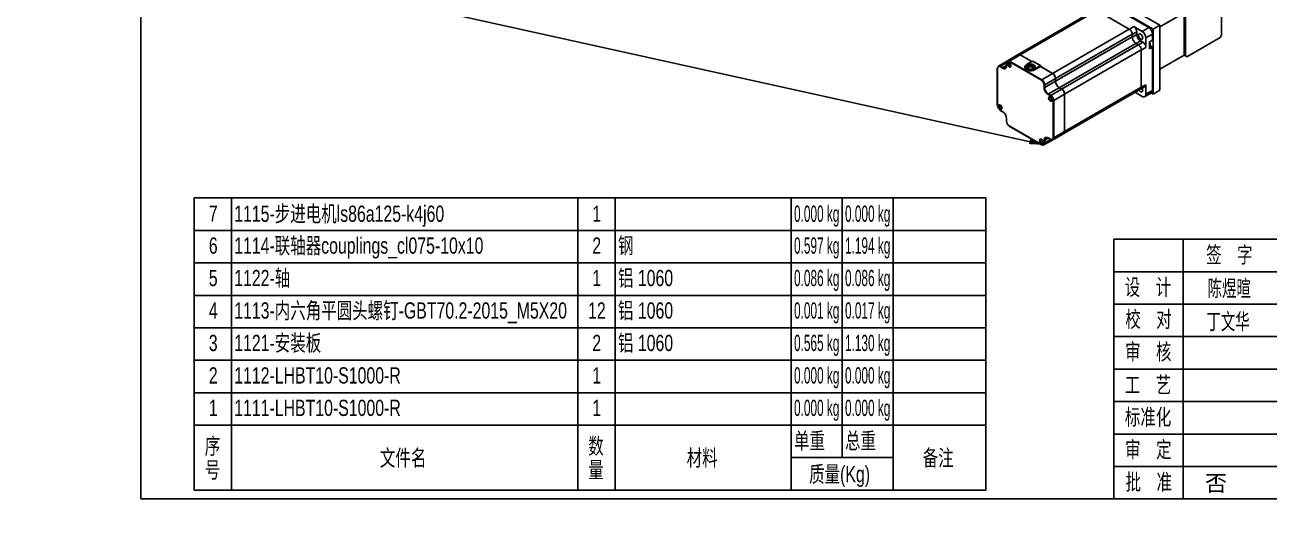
# Model space of a CAD drawing. Header units: millimetres. Extents: x 0 to 415, y 0 to 292.
# Drawn here: x 0 to 268.6, y 0 to 107.2 of the extents above; entities that cross this region are included whole.
import ezdxf
from ezdxf import colors
from ezdxf.entities.mleader import LeaderData, LeaderLine
from ezdxf.enums import TextEntityAlignment as Align
from ezdxf.math import Vec2, Vec3

# ---------------------------------------------------------------- set-up
doc = ezdxf.new("R2010")
doc.units = ezdxf.units.MM
for name, color, linetype in [('1115-步进电机LS86A12', 7, 'Continuous'), ('Default', 7, 'Continuous'), ('WGB10-5(B1)', 7, 'Continuous'), ('图框', 7, 'Continuous')]:
    doc.layers.add(name, color=color, linetype=linetype)
doc.styles.add('SEACAD_Arial', font='arial.ttf')

# ---------------------------------------------------------------- blocks, each defined once
blk = doc.blocks.new('_DOT')
at = {"color": 0}
blk.add_line((0, 0), (-1, 0), dxfattribs=at)
at = {"color": 0, "const_width": 0.333}
blk.add_lwpolyline([(-0.1665, 0, 1), (0.1665, 0, 1)], format="xyb", close=True, dxfattribs=at)

msp = doc.modelspace()

# ---------------------------------------------------------------- hatches: boundary and pattern name
at = {"layer": 'Default', "linetype": 'Continuous'}
msp.add_hatch(color=7, dxfattribs=at).paths.add_polyline_path([(216.71, 81.52), (219.92, 81.36), (216.94, 82.56)])

# ---------------------------------------------------------------- linework, layer by layer
at = {"color": 7, "linetype": 'Continuous'}
for p, q in [((44.56, 69.9), (44.56, 62.9)), ((119.38, 69.9), (119.38, 62.9)), ((127.38, 69.9), (127.38, 62.9)), ((165.38, 69.9), (165.38, 62.9)), ((176.38, 69.9), (176.38, 62.9)), ((187.38, 69.9), (187.38, 62.9)), ((36.56, 62.9), (207.38, 62.9)), ((44.56, 62.9), (44.56, 55.9)), ((119.38, 62.9), (119.38, 55.9)), ((127.38, 62.9), (127.38, 55.9)), ((165.38, 62.9), (165.38, 55.9)), ((176.38, 62.9), (176.38, 55.9)), ((187.38, 62.9), (187.38, 55.9)), ((36.56, 55.9), (207.38, 55.9)), ((44.56, 55.9), (44.56, 48.9)), ((119.38, 55.9), (119.38, 48.9)), ((127.38, 55.9), (127.38, 48.9)), ((165.38, 55.9), (165.38, 48.9)), ((176.38, 55.9), (176.38, 48.9)), ((187.38, 55.9), (187.38, 48.9)), ((36.56, 48.9), (207.38, 48.9)), ((44.56, 48.9), (44.56, 41.9)), ((119.38, 48.9), (119.38, 41.9)), ((127.38, 48.9), (127.38, 41.9)), ((165.38, 48.9), (165.38, 41.9)), ((176.38, 48.9), (176.38, 41.9)), ((187.38, 48.9), (187.38, 41.9)), ((36.56, 41.9), (207.38, 41.9)), ((44.56, 41.9), (44.56, 34.9)), ((119.38, 41.9), (119.38, 34.9)), ((127.38, 41.9), (127.38, 34.9)), ((165.38, 41.9), (165.38, 34.9)), ((176.38, 41.9), (176.38, 34.9)), ((187.38, 41.9), (187.38, 34.9)), ((36.56, 34.9), (207.38, 34.9)), ((44.56, 34.9), (44.56, 27.9)), ((119.38, 34.9), (119.38, 27.9)), ((127.38, 34.9), (127.38, 27.9)), ((165.38, 34.9), (165.38, 27.9)), ((176.38, 34.9), (176.38, 27.9)), ((187.38, 34.9), (187.38, 27.9)), ((36.56, 27.9), (207.38, 27.9)), ((44.56, 27.9), (44.56, 20.9)), ((119.38, 27.9), (119.38, 20.9)), ((127.38, 27.9), (127.38, 20.9)), ((165.38, 27.9), (165.38, 20.9)), ((176.38, 27.9), (176.38, 20.9)), ((187.38, 27.9), (187.38, 20.9)), ((36.56, 20.9), (207.38, 20.9)), ((44.56, 20.9), (44.56, 13.9)), ((119.38, 20.9), (119.38, 13.9)), ((127.38, 20.9), (127.38, 13.9)), ((165.38, 20.9), (165.38, 13.9)), ((176.38, 20.9), (176.38, 13.9)), ((187.38, 20.9), (187.38, 13.9)), ((44.56, 13.9), (44.56, 6.9)), ((119.38, 13.9), (119.38, 6.9)), ((127.38, 13.9), (127.38, 6.9)), ((165.38, 13.9), (176.38, 13.9)), ((165.38, 13.9), (165.38, 6.9)), ((176.38, 13.9), (187.38, 13.9)), ((187.38, 13.9), (187.38, 6.9))]:
    msp.add_line(p, q, dxfattribs=at)
msp.add_lwpolyline([(36.56, 6.9), (36.56, 69.9), (207.38, 69.9), (207.38, 6.9), (36.56, 6.9)], dxfattribs=at)
at = {"layer": '1115-步进电机LS86A12', "color": 7, "linetype": 'Continuous'}
for p, q in [((230.93, 110.4), (214.38, 100.85)), ((231.38, 110.36), (214.83, 100.8)), ((231.38, 110.36), (238.37, 106.32)), ((234.48, 111.32), (242.56, 106.65)), ((238.37, 106.32), (221.82, 96.77)), ((239, 105.22), (222.45, 95.67)), ((238.39, 106.31), (239.36, 106.87)), ((239, 105.22), (239, 104.63)), ((240, 105.76), (239.01, 105.19)), ((239.01, 105.19), (239.01, 104.6)), ((239.01, 104.6), (240, 105.17)), ((241.15, 105.83), (239.36, 106.87)), ((240, 105.76), (240, 105.17)), ((241.15, 105.83), (242.56, 106.65)), ((243.37, 105.25), (241.95, 104.44)), ((243.37, 105.25), (243.37, 103.93)), ((239, 104.63), (222.45, 95.08)), ((239.81, 103.24), (223.26, 93.68)), ((240.32, 102.94), (223.77, 93.39)), ((239.81, 103.24), (240.32, 102.94)), ((240.8, 103.77), (239.84, 103.22)), ((240.35, 102.92), (241.32, 103.48)), ((240.8, 103.77), (241.32, 103.48)), ((241.95, 102.38), (240.96, 101.8)), ((241.95, 102.38), (241.95, 104.44)), ((242.75, 103.55), (243.37, 103.93)), ((242.75, 102.1), (242.75, 103.55)), ((243.37, 102.43), (242.75, 102.1)), ((243.37, 102.43), (242.77, 102.77)), ((243.37, 102.43), (243.37, 93.1)), ((212.06, 99.48), (210.11, 98.35)), ((214.4, 100.83), (212.06, 99.48)), ((214.38, 100.85), (212.43, 99.72)), ((214.85, 100.78), (212.51, 99.44)), ((212.51, 99.44), (219.47, 95.42)), ((214.83, 100.8), (217.35, 99.35)), ((214.85, 100.78), (217.34, 99.35)), ((217.48, 99.43), (216.21, 98.69)), ((219.18, 98.45), (217.48, 99.43)), ((240.95, 101.84), (224.41, 92.29)), ((240.95, 101.84), (240.95, 93.77)), ((240.96, 101.8), (240.96, 93.77)), ((209.89, 97.9), (209.89, 89.87)), ((209.92, 97.86), (209.92, 89.82)), ((211, 97.89), (210.49, 98.19)), ((211.88, 99.07), (210.56, 98.31)), ((210.56, 98.31), (211.07, 98.01)), ((211.07, 98.01), (211.85, 98.46)), ((211.85, 99.03), (211.85, 98.44)), ((211.88, 98.99), (211.88, 98.4)), ((219.4, 95.3), (212.44, 99.31)), ((215.85, 98.2), (215.85, 98.04)), ((217.9, 97.71), (219.18, 98.45)), ((217.9, 97.55), (219.18, 98.29)), ((217.9, 97.71), (217.9, 97.55)), ((219.18, 98.45), (219.18, 98.3)), ((219.18, 98.3), (221.82, 96.77)), ((219.18, 98.3), (219.18, 98.29)), ((219.18, 98.29), (221.81, 96.77)), ((219.47, 95.42), (221.81, 96.77)), ((219.97, 93.73), (219.97, 94.32)), ((222.44, 95.66), (220.11, 94.32)), ((220.11, 93.73), (222.44, 95.07)), ((220.11, 94.32), (220.11, 93.73)), ((222.44, 95.66), (222.44, 95.07)), ((222.45, 95.67), (222.45, 95.08)), ((240.96, 93.77), (241.95, 94.34)), ((241.95, 92.28), (241.95, 94.34)), ((221.36, 91.91), (220.84, 92.21)), ((223.25, 93.68), (220.91, 92.33)), ((220.91, 92.33), (221.43, 92.03)), ((221.43, 92.03), (223.76, 93.38)), ((224.4, 92.28), (222.06, 90.93)), ((223.25, 93.68), (223.76, 93.38)), ((223.26, 93.68), (223.77, 93.39)), ((224.22, 83.81), (240.77, 93.36)), ((224.4, 92.28), (224.4, 84.24)), ((240.95, 93.77), (224.41, 84.22)), ((224.41, 92.29), (224.41, 84.22)), ((238.82, 92.23), (239.81, 92.8)), ((239.63, 92.69), (241.15, 91.82)), ((240.78, 93.36), (241.77, 93.93)), ((241.72, 91.76), (243.13, 92.58)), ((241.95, 92.28), (243.37, 93.1)), ((210.49, 88.84), (211, 88.55)), ((210.51, 88.8), (211.02, 88.5)), ((221.92, 82.9), (221.92, 90.93)), ((222.06, 90.93), (222.06, 82.9)), ((211.85, 87.07), (211.85, 86.48)), ((211.88, 87.03), (211.88, 86.44)), ((212.44, 85.46), (219.4, 81.44)), ((212.46, 85.41), (219.42, 81.4)), ((221.88, 82.48), (224.21, 83.83)), ((222.06, 82.9), (224.4, 84.24)), ((222.27, 82.68), (224.22, 83.81)), ((219.92, 81.36), (221.88, 82.48)), ((219.97, 81.77), (219.97, 82.36)), ((220.89, 82.81), (220.11, 82.36)), ((220.11, 81.77), (221.43, 82.53)), ((220.11, 82.36), (220.11, 81.77)), ((220.84, 82.87), (221.36, 82.57)), ((220.86, 82.82), (221.38, 82.52))]:
    msp.add_line(p, q, dxfattribs=at)
msp.add_arc((241.96, 103.12), 0.9, 345.5596, 28.2681, dxfattribs=at)
for centre, major_axis, start_param, end_param in [((238.37, 105.59), (-0.449, 0.778), 4.197781, 5.497787), ((238.37, 105.59), (0.449, -0.778), 0.785398, 1.056188), ((238.37, 105.56), (0.45, -0.779), 0.785398, 1.096237), ((239.36, 106.13), (-0.45, 0.779), 3.926991, 5.497787), ((240.8, 104.71), (-0.57, 0.987), 0.785398, 2.356194), ((241.15, 104.9), (0.57, -0.987), 0.785398, 2.356194), ((242.56, 105.72), (-0.57, 0.987), 3.926991, 5.497787), ((239.81, 104.17), (-0.569, 0.986), 0.785398, 1.095403), ((239.81, 104.13), (-0.57, 0.987), 0.785398, 1.063622), ((239.81, 104.17), (-0.569, 0.986), 1.095403, 2.356194), ((240.32, 102.21), (-0.449, 0.778), 4.246431, 5.497787), ((240.32, 102.21), (0.449, -0.778), 0.785398, 1.104839), ((240.33, 102.17), (0.45, -0.779), 0.785398, 1.148986), ((241.32, 102.74), (-0.45, 0.779), 3.926991, 5.497787), ((242.33, 103.33), (0.366, -0.633), 0.532098, 1.402601), ((242.29, 103.31), (-0.375, 0.65), 3.424869, 4.436792), ((242.33, 103.33), (0.366, -0.633), 0.174816, 0.532098), ((212.51, 98.7), (0.45, -0.779), 2.356194, 3.926991), ((212.44, 98.66), (0.4, -0.693), 2.356194, 3.926991), ((212.88, 98.94), (0.449, -0.778), 2.909088, 3.374097), ((212.51, 99.36), (-0.05, -0.0866), 3.926991, 5.497787), ((214.83, 100.07), (0.449, -0.778), 2.356194, 3.374097), ((214.85, 100.05), (0.45, -0.779), 2.356194, 3.141593), ((209.99, 97.9), (0.1, 0), 2.356195, 3.141593), ((209.99, 97.9), (0.1, 0), 3.141593, 3.926991), ((210.56, 97.57), (0.45, -0.779), 2.356194, 3.926991), ((210.49, 97.53), (0.4, -0.693), 2.356194, 3.926991), ((210.56, 98.23), (-0.05, -0.0866), 3.926991, 5.497787), ((211, 98.9), (-0.62, 1.07), 2.356194, 3.926991), ((211.07, 97.93), (-0.05, -0.0866), 3.926991, 5.497787), ((211.07, 98.94), (-0.57, 0.987), 2.356194, 3.926991), ((211.95, 99.03), (0.1, 0), 2.356195, 3.141593), ((211.95, 99.03), (0.1, 0), 3.141593, 3.926991), ((211.95, 98.44), (0.1, 0), 3.141593, 3.926991), ((212.52, 98.68), (-0.225, 0.39), 0, 3.14534), ((212.6, 98.72), (0.225, -0.39), 3.141593, 6.283185), ((212.52, 98.68), (-0.225, 0.39), 6.280306, 6.283185), ((217.05, 98.2), (1.2, 0), 2.356195, 5.497787), ((217.05, 98.04), (1.2, 0), 3.141593, 5.497787), ((217.05, 98.04), (0.8, 0), 0.008982, 3.155008), ((217.05, 97.73), (0.8, 0), 0.399037, 2.743031), ((221.81, 96.03), (-0.45, 0.779), 3.926991, 5.497787), ((221.82, 96.04), (-0.449, 0.778), 3.926991, 5.497787), ((219.47, 95.34), (-0.05, -0.0866), 3.926991, 5.497787), ((219.4, 94.64), (0.4, -0.693), 0.785398, 2.356194), ((219.47, 94.68), (-0.45, 0.779), 3.926991, 5.497787), ((220.04, 94.36), (-0.1, 0), 0.785398, 2.356195), ((223.25, 94.61), (-0.57, 0.987), 0.785398, 2.356194), ((223.26, 94.61), (-0.569, 0.986), 0.785398, 2.356194), ((241.32, 94.71), (-0.45, 0.779), 3.141522, 3.926921), ((220.84, 93.22), (0.62, -1.07), 3.926991, 5.497787), ((220.04, 93.77), (-0.1, 0), 0.785398, 2.356195), ((220.91, 93.26), (-0.57, 0.987), 0.785398, 2.356194), ((220.91, 92.25), (-0.05, -0.0866), 3.926991, 5.497787), ((221.41, 91.3), (-0.225, 0.39), 0, 3.14534), ((221.48, 91.34), (0.225, -0.39), 3.141593, 6.283185), ((221.41, 91.3), (-0.225, 0.39), 6.280306, 6.283185), ((221.43, 91.95), (-0.05, -0.0866), 3.926991, 5.497787), ((221.36, 91.26), (0.4, -0.693), 0.785398, 2.356194), ((221.43, 91.3), (-0.45, 0.779), 3.926991, 5.497787), ((223.76, 92.65), (-0.45, 0.779), 3.926991, 5.497787), ((223.77, 92.66), (-0.449, 0.778), 3.926991, 5.497787), ((238.37, 93.01), (-0.45, 0.779), 3.002463, 3.280722), ((239.36, 93.58), (-0.45, 0.779), 3.141593, 3.280722), ((240.8, 93.34), (-0.325, 0.563), 1.511466, 4.75839), ((240.33, 94.14), (-0.45, 0.779), 3.002822, 3.926921), ((240.32, 94.14), (-0.449, 0.778), 3.141593, 3.926991), ((241.15, 92.75), (-0.57, 0.987), 2.356194, 3.926991), ((242.56, 93.56), (-0.57, 0.987), 3.141593, 3.926991), ((209.99, 89.87), (0.1, 0), 3.141593, 3.926991), ((210.49, 89.5), (-0.4, 0.693), 0.785398, 2.356194), ((210.57, 89.54), (-0.225, 0.39), 0, 3.14534), ((210.64, 89.58), (0.225, -0.39), 3.141593, 6.283185), ((210.57, 89.54), (-0.225, 0.39), 6.280306, 6.283185), ((210.56, 88.89), (0.05, 0.0866), 2.356194, 3.141593), ((221.99, 90.97), (-0.1, 0), 0.785398, 2.356195), ((211, 87.54), (-0.62, 1.07), 3.926991, 5.497787), ((211.07, 88.59), (0.05, 0.0866), 2.356194, 3.141593), ((211.07, 88.59), (0.05, 0.0866), 3.141593, 3.88889), ((211.95, 87.07), (0.1, 0), 2.394295, 3.141593), ((211.95, 87.07), (0.1, 0), 3.141593, 3.926991), ((211.95, 86.48), (0.1, 0), 3.141593, 3.926991), ((212.44, 86.11), (-0.4, 0.693), 0.785398, 2.356194), ((212.51, 85.5), (0.05, 0.0866), 2.356194, 3.141593), ((223.77, 84.59), (-0.449, 0.778), 2.909089, 3.926991), ((223.76, 84.61), (-0.45, 0.779), 3.141593, 3.926991), ((219.46, 82.16), (-0.225, 0.39), 0, 3.14534), ((219.53, 82.2), (0.225, -0.39), 3.141593, 6.283185), ((219.46, 82.16), (-0.225, 0.39), 6.280306, 6.283185), ((219.4, 82.09), (-0.4, 0.693), 2.356194, 3.926991), ((219.47, 81.48), (0.05, 0.0866), 2.356194, 3.141593), ((219.47, 81.48), (0.05, 0.0866), 3.141593, 3.926991), ((219.47, 82.14), (-0.45, 0.779), 2.356194, 3.926991), ((220.84, 81.85), (0.62, -1.07), 2.356194, 3.926991), ((220.04, 82.4), (0.1, 0), 3.926991, 5.497787), ((220.04, 81.81), (0.1, 0), 3.926991, 5.497787), ((220.91, 81.89), (0.57, -0.987), 2.356194, 3.926991), ((220.91, 82.91), (0.05, 0.0866), 2.356194, 3.141593), ((221.36, 83.22), (-0.4, 0.693), 2.356194, 3.926991), ((221.43, 82.61), (0.05, 0.0866), 2.356194, 3.141593), ((221.43, 82.61), (0.05, 0.0866), 3.141593, 3.926991), ((221.43, 83.26), (-0.45, 0.779), 2.356194, 3.926991), ((221.99, 82.94), (-0.1, 0), 0.785398, 2.356195), ((221.82, 83.46), (-0.449, 0.778), 2.909089, 3.374096)]:
    msp.add_ellipse(centre, major_axis=major_axis, ratio=0.57735, start_param=start_param, end_param=end_param, dxfattribs=at)
for centre, major_axis in [((240.8, 104.71), (-0.325, 0.563)), ((212.45, 98.64), (0.275, -0.476)), ((217.05, 98.2), (-1, 0)), ((221.34, 91.25), (0.275, -0.476)), ((210.5, 89.5), (0.275, -0.476)), ((219.39, 82.12), (0.275, -0.476))]:
    msp.add_ellipse(centre, major_axis=major_axis, ratio=0.57735, dxfattribs=at)
for points, knots in [([(212.3, 99.06), (212.31, 99.07), (212.33, 99.09), (212.39, 99.08), (212.5, 99.03), (212.61, 98.94), (212.71, 98.8), (212.78, 98.65), (212.81, 98.53), (212.81, 98.47), (212.81, 98.45)], [0, 0, 0, 0, 0.071263, 0.222213, 0.35767, 0.501173, 0.648619, 0.799163, 0.94892, 1, 1, 1, 1]), ([(212.81, 98.45), (212.81, 98.42), (212.81, 98.36), (212.78, 98.31), (212.76, 98.3), (212.75, 98.29)], [0, 0, 0, 0, 0.340254, 0.765442, 1, 1, 1, 1]), ([(216.45, 97.81), (216.41, 97.83), (216.33, 97.88), (216.26, 97.98), (216.26, 98.02), (216.26, 98.04)], [0, 0, 0, 0, 0.260369, 0.680054, 1, 1, 1, 1]), ([(217.85, 98.04), (217.85, 98.04), (217.86, 98), (217.82, 97.93), (217.68, 97.8), (217.46, 97.71), (217.17, 97.66), (216.87, 97.66), (216.61, 97.72), (216.5, 97.78), (216.45, 97.81)], [0, 0, 0, 0, 0.022336, 0.188613, 0.322632, 0.463804, 0.607621, 0.755659, 0.904189, 1, 1, 1, 1]), ([(221.19, 91.68), (221.2, 91.69), (221.22, 91.7), (221.28, 91.7), (221.39, 91.65), (221.5, 91.56), (221.6, 91.42), (221.67, 91.27), (221.7, 91.14), (221.7, 91.09), (221.7, 91.07)], [0, 0, 0, 0, 0.071263, 0.222213, 0.35767, 0.501173, 0.648619, 0.799163, 0.94892, 1, 1, 1, 1]), ([(210.35, 89.93), (210.36, 89.93), (210.38, 89.95), (210.44, 89.94), (210.55, 89.9), (210.66, 89.8), (210.76, 89.67), (210.83, 89.51), (210.86, 89.39), (210.86, 89.33), (210.86, 89.32)], [0, 0, 0, 0, 0.071263, 0.222213, 0.35767, 0.501173, 0.648619, 0.799163, 0.94892, 1, 1, 1, 1]), ([(210.86, 89.32), (210.86, 89.28), (210.86, 89.22), (210.83, 89.17), (210.81, 89.16), (210.8, 89.16)], [0, 0, 0, 0, 0.340254, 0.765442, 1, 1, 1, 1]), ([(221.7, 91.07), (221.7, 91.04), (221.69, 90.98), (221.67, 90.92), (221.64, 90.91), (221.64, 90.91)], [0, 0, 0, 0, 0.340254, 0.765442, 1, 1, 1, 1]), ([(219.24, 82.54), (219.25, 82.55), (219.27, 82.56), (219.33, 82.56), (219.44, 82.51), (219.55, 82.42), (219.65, 82.28), (219.72, 82.13), (219.75, 82.01), (219.75, 81.95), (219.75, 81.93)], [0, 0, 0, 0, 0.071263, 0.222213, 0.35767, 0.501173, 0.648619, 0.799163, 0.94892, 1, 1, 1, 1]), ([(219.75, 81.93), (219.75, 81.9), (219.74, 81.84), (219.72, 81.79), (219.69, 81.78), (219.69, 81.77)], [0, 0, 0, 0, 0.340254, 0.765442, 1, 1, 1, 1])]:
    msp.add_open_spline(points, degree=3, knots=knots, dxfattribs=at)
at = {"layer": 'Default', "color": 7, "linetype": 'Continuous'}
for p, q in [((250, 61), (250, 5)), ((235, 54), (295, 54)), ((235, 47), (415, 47)), ((235, 40), (295, 40))]:
    msp.add_line(p, q, dxfattribs=at)
msp.add_lwpolyline([(43.93, 120.25), (219.92, 81.36)], dxfattribs=at)
at = {"layer": 'WGB10-5(B1)', "color": 7, "linetype": 'Continuous'}
for p, q in [((243.56, 106.33), (231.42, 113.34)), ((244.97, 107.15), (232.83, 114.16)), ((258.28, 105.03), (258.28, 114.18)), ((250.22, 109.85), (244.97, 106.82)), ((250.22, 100.71), (250.22, 109.85)), ((250.5, 109.69), (250.5, 100.54)), ((244.97, 107.15), (243.56, 106.33)), ((243.56, 92.31), (243.56, 106.33)), ((244.97, 93.13), (244.97, 107.15)), ((258, 104.54), (258.28, 105.03)), ((250.78, 100.38), (258, 104.54)), ((244.97, 97.68), (250.22, 100.71)), ((250.22, 100.71), (250.5, 100.54)), ((250.5, 100.54), (250.78, 100.38)), ((243.12, 92.57), (243.56, 92.31)), ((244.97, 93.13), (243.56, 92.31))]:
    msp.add_line(p, q, dxfattribs=at)
at = {"layer": '图框', "color": 7, "linetype": 'Continuous'}
for p, q in [((25, 5), (25, 292)), ((415, 61), (235, 61)), ((235, 5), (235, 61)), ((235, 5), (235, 54)), ((235, 33), (295, 33)), ((235, 26), (295, 26)), ((235, 19), (415, 19)), ((235, 12), (295, 12)), ((415, 5), (25, 5))]:
    msp.add_line(p, q, dxfattribs=at)

# ---------------------------------------------------------------- texts
at = {"color": 7, "linetype": 'Continuous', "style": 'SEACAD_Arial'}
for s, width, p in [('7', 0.7, (39.7, 68.26)), ('1115-步进电机ls86a125-k4j60', 0.7, (45.18, 68.26)), ('1', 0.7, (122.47, 68.26)), ('0.000 kg', 0.522, (166.01, 68.26)), ('0.000 kg', 0.522, (177.01, 68.26)), ('1114-联轴器couplings_cl075-10x10', 0.7, (45.18, 61.39)), ('钢', 0.7, (128.01, 61.39)), ('6', 0.7, (39.7, 61.39)), ('2', 0.7, (122.47, 61.39)), ('0.597 kg', 0.522, (166.01, 61.39)), ('1.194 kg', 0.522, (177.01, 61.39)), ('5', 0.7, (39.7, 54.39)), ('1122-轴', 0.7, (45.18, 54.39)), ('1', 0.7, (122.47, 54.39)), ('铝 1060', 0.7, (128.01, 54.39)), ('0.086 kg', 0.522, (166.01, 54.39)), ('0.086 kg', 0.522, (177.01, 54.39)), ('4', 0.7, (39.7, 47.39)), ('1113-内六角平圆头螺钉-GBT70.2-2015_M5X20', 0.7, (45.18, 47.39)), ('12', 0.7, (121.56, 47.39)), ('铝 1060', 0.7, (128.01, 47.39)), ('0.001 kg', 0.522, (166.01, 47.39)), ('0.017 kg', 0.522, (177.01, 47.39)), ('3', 0.7, (39.7, 40.39)), ('1121-安装板', 0.7, (45.18, 40.39)), ('2', 0.7, (122.47, 40.39)), ('铝 1060', 0.7, (128.01, 40.39)), ('0.565 kg', 0.522, (166.01, 40.39)), ('1.130 kg', 0.522, (177.01, 40.39)), ('2', 0.7, (39.7, 33.39)), ('1112-LHBT10-S1000-R', 0.7, (45.18, 33.39)), ('1', 0.7, (122.47, 33.39)), ('0.000 kg', 0.522, (166.01, 33.39)), ('0.000 kg', 0.522, (177.01, 33.39)), ('1', 0.7, (39.7, 26.39)), ('1111-LHBT10-S1000-R', 0.7, (45.18, 26.39)), ('1', 0.7, (122.47, 26.39)), ('0.000 kg', 0.522, (166.01, 26.39)), ('0.000 kg', 0.522, (177.01, 26.39)), ('单重', 0.7, (166.01, 19.31)), ('总重', 0.7, (177.01, 19.31)), ('序', 0.7, (38.83, 18.16)), ('文件名', 0.7, (76.63, 15.6)), ('数', 0.7, (121.6, 18.16)), ('备注', 0.7, (193.78, 15.6)), ('材料', 0.7, (142.83, 15.6)), ('号', 0.7, (38.83, 13.03)), ('量', 0.7, (121.6, 13.03)), ('质量(Kg)', 0.7, (169.27, 12.1))]:
    msp.add_text(s, height=3.5, dxfattribs=dict(at, width=width)).set_placement(p, align=Align.TOP_LEFT)
at = {"layer": '图框', "char_height": 3.5, "attachment_point": 5, "style": 'SEACAD_Arial'}
for s, insert, width in [('{\\f宋体|b0||i0||c0|p34;\\C7;\\H3.5;\\W0.7;签  字}', (259.97, 57.48), 19.9669), ('{\\f宋体|b0||i0||c0|p34;\\C7;\\H3.5;\\W0.7;设  计}', (242.4, 50.49), 14.8512), ('{\\f宋体|b0||i0||c0|p34;\\C7;\\H3.5;\\W0.7;校  对}', (242.51, 43.56), 14.8955), ('{\\f宋体|b0||i0||c0|p34;\\C7;\\H3.5;\\W0.7;审  核}', (242.47, 36.56), 14.9742), ('{\\f宋体|b0||i0||c0|p34;\\C7;\\H3.5;\\W0.7;工  艺}', (242.4, 29.47), 14.8512), ('{\\f宋体|b0||i0||c0|p34;\\C7;\\H3.5;\\W0.7;标准化}', (242.42, 22.48), 14.8165), ('{\\f宋体|b0||i0||c0|p34;\\C7;\\H3.5;\\W0.7;审  定}', (242.48, 15.44), 14.9395), ('{\\f宋体|b0||i0||c0|p34;\\C7;\\H3.5;\\W0.7;批  准}', (242.58, 8.47), 14.9364)]:
    msp.add_mtext(s, dxfattribs=dict(at, insert=insert, width=width))

# ---------------------------------------------------------------- leaders
at = {"layer": '图框', "color": 7, "linetype": 'Continuous'}
ml = msp.add_multileader_mtext('Standard', dxfattribs=at)
ml.set_content('{\\pxsm0.9;\\f宋体|b0||i0||c0|p34;\\W1.;N2611-XYZ人机\\P}', color=7)
ml.set_leader_properties()
ml.set_arrow_properties(name='DOT')
ml.build(insert=Vec2(0, 0))
ml.multileader.update_dxf_attribs({"leader_type": 0, "dogleg_length": 0})
ctx = ml.context
ctx.base_point, ctx.landing_gap_size = Vec3(87.68, 288.04), 1.4
ctx.text_align_type = 1
notes = []
notes.append((ctx, [(0, (0, 0, 0), (0, 0), (1, 0), 1, [])]))
ctx.mtext.insert, ctx.mtext.text_direction, ctx.mtext.rotation, ctx.mtext.alignment = Vec3(67.22, 285.74), Vec3(-1, 0), 3.141593, 2
ml = msp.add_multileader_mtext('Standard', dxfattribs=at)
ml.set_content('{\\pxsm0.9;\\f宋体|b0||i0||c0|p34;\\W0.5846099136;1100-第一轴同步带\\P}', color=7)
ml.set_leader_properties()
ml.set_arrow_properties(name='DOT')
ml.build(insert=Vec2(0, 0))
ml.multileader.update_dxf_attribs({"leader_type": 0, "dogleg_length": 0})
ctx = ml.context
ctx.base_point, ctx.landing_gap_size = Vec3(368.56, 53.57), 1.4
ctx.text_align_type = 1
notes.append((ctx, [(0, (0, 0, 0), (0, 0), (1, 0), 1, [])]))
ctx.mtext.insert, ctx.mtext.alignment = Vec3(384.5, 55.88), 2
ml = msp.add_multileader_mtext('Standard', dxfattribs=at)
ml.set_content('{\\pxsm0.9;\\f宋体|b0||i0||c0|p34;\\W1.;N2611-1100\\P}', color=7)
ml.set_leader_properties()
ml.set_arrow_properties(name='DOT')
ml.build(insert=Vec2(0, 0))
ml.multileader.update_dxf_attribs({"leader_type": 0, "dogleg_length": 0})
ctx = ml.context
ctx.base_point, ctx.landing_gap_size = Vec3(309.15, 54.2), 1.4
ctx.text_align_type = 1
notes.append((ctx, [(0, (0, 0, 0), (0, 0), (1, 0), 1, [])]))
ctx.mtext.insert, ctx.mtext.alignment = Vec3(325.28, 56.2), 2
ml = msp.add_multileader_mtext('Standard', dxfattribs=at)
ml.set_content('{\\pxsm0.9;\\f宋体|b0||i0||c0|p34;\\W0.6507936508;陈煜暄\\P}', color=7)
ml.set_leader_properties()
ml.set_arrow_properties(name='DOT')
ml.build(insert=Vec2(0, 0))
ml.multileader.update_dxf_attribs({"leader_type": 0, "dogleg_length": 0, "arrow_head_size": 3.5})
ctx = ml.context
ctx.base_point, ctx.char_height, ctx.arrow_head_size, ctx.landing_gap_size = Vec3(253.27, 50.16), 3.5, 3.5, 1.23
ctx.text_align_type = 1
notes.append((ctx, [(0, (0, 0, 0), (0, 0), (1, 0), 1, [])]))
ctx.mtext.insert, ctx.mtext.alignment = Vec3(259.94, 52.18), 2
ml = msp.add_multileader_mtext('Standard', dxfattribs=at)
ml.set_content('{\\pxsm0.9;\\f宋体|b0||i0||c0|p34;\\W0.6507936508;2025/9/10\\P}', color=7)
ml.set_leader_properties()
ml.set_arrow_properties(name='DOT')
ml.build(insert=Vec2(0, 0))
ml.multileader.update_dxf_attribs({"leader_type": 0, "dogleg_length": 0, "arrow_head_size": 3.5})
ctx = ml.context
ctx.base_point, ctx.char_height, ctx.arrow_head_size, ctx.landing_gap_size = Vec3(273.23, 50.33), 3.5, 3.5, 1.23
ctx.text_align_type = 1
notes.append((ctx, [(0, (0, 0, 0), (0, 0), (1, 0), 1, [])]))
ctx.mtext.insert, ctx.mtext.alignment = Vec3(282.4, 52.26), 2
ml = msp.add_multileader_mtext('Standard', dxfattribs=at)
ml.set_content('{\\pxsm0.9;\\f宋体|b0||i0||c0|p34;\\W0.6507936508;丁文华\\P}', color=7)
ml.set_leader_properties()
ml.set_arrow_properties(name='DOT')
ml.build(insert=Vec2(0, 0))
ml.multileader.update_dxf_attribs({"leader_type": 0, "dogleg_length": 0, "arrow_head_size": 3.5})
ctx = ml.context
ctx.base_point, ctx.char_height, ctx.arrow_head_size, ctx.landing_gap_size = Vec3(252.95, 43.02), 3.5, 3.5, 1.23
ctx.text_align_type = 1
notes.append((ctx, [(0, (0, 0, 0), (0, 0), (1, 0), 1, [])]))
ctx.mtext.insert, ctx.mtext.alignment = Vec3(259.68, 45.01), 2
ml = msp.add_multileader_mtext('Standard', dxfattribs=at)
ml.set_content('{\\pxsm0.9;\\f宋体|b0||i0||c0|p34;\\W0.7996880969;宁波工程学院\\P}', color=7)
ml.set_leader_properties()
ml.set_arrow_properties(name='DOT')
ml.build(insert=Vec2(0, 0))
ml.multileader.update_dxf_attribs({"leader_type": 0, "dogleg_length": 0, "arrow_head_size": 5})
ctx = ml.context
ctx.base_point, ctx.char_height, ctx.arrow_head_size, ctx.landing_gap_size = Vec3(305.38, 32.12), 5, 5, 1.75
ctx.text_align_type = 1
notes.append((ctx, [(0, (0, 0, 0), (0, 0), (1, 0), 1, [])]))
ctx.mtext.insert, ctx.mtext.alignment = Vec3(324.11, 34.97), 2
ml = msp.add_multileader_mtext('Standard', dxfattribs=at)
ml.set_content('{\\pxsm0.9;\\f宋体|b0||i0||c0|p34;\\W0.4338673331;0.000 kg\\P}', color=7)
ml.set_leader_properties()
ml.set_arrow_properties(name='DOT')
ml.build(insert=Vec2(0, 0))
ml.multileader.update_dxf_attribs({"leader_type": 0, "dogleg_length": 0, "arrow_head_size": 3.5})
ctx = ml.context
ctx.base_point, ctx.char_height, ctx.arrow_head_size, ctx.landing_gap_size = Vec3(371.1, 32.59), 3.5, 3.5, 1.23
ctx.text_align_type = 1
notes.append((ctx, [(0, (0, 0, 0), (0, 0), (1, 0), 1, [])]))
ctx.mtext.insert, ctx.mtext.alignment = Vec3(377.35, 34.68), 2
ml = msp.add_multileader_mtext('Standard', dxfattribs=at)
ml.set_content('{\\pxsm0.9;\\f宋体|b0||i0||c0|p34;\\W1.;A\\P}', color=7)
ml.set_leader_properties()
ml.set_arrow_properties(name='DOT')
ml.build(insert=Vec2(0, 0))
ml.multileader.update_dxf_attribs({"leader_type": 0, "dogleg_length": 0, "arrow_head_size": 3.5})
ctx = ml.context
ctx.base_point, ctx.char_height, ctx.arrow_head_size, ctx.landing_gap_size = Vec3(403.89, 32.67), 3.5, 3.5, 1.23
ctx.text_align_type = 1
notes.append((ctx, [(0, (0, 0, 0), (0, 0), (1, 0), 1, [])]))
ctx.mtext.insert, ctx.mtext.alignment = Vec3(407.07, 34.42), 2
ml = msp.add_multileader_mtext('Standard', dxfattribs=at)
ml.set_content('{\\pxsm0.9;\\f宋体|b0||i0||c0|p34;\\W1.;1:5\\P}', color=7)
ml.set_leader_properties()
ml.set_arrow_properties(name='DOT')
ml.build(insert=Vec2(0, 0))
ml.multileader.update_dxf_attribs({"leader_type": 0, "dogleg_length": 0, "arrow_head_size": 3.5})
ctx = ml.context
ctx.base_point, ctx.char_height, ctx.arrow_head_size, ctx.landing_gap_size = Vec3(387.12, 32.61), 3.5, 3.5, 1.23
ctx.text_align_type = 1
notes.append((ctx, [(0, (0, 0, 0), (0, 0), (1, 0), 1, [])]))
ctx.mtext.insert, ctx.mtext.alignment = Vec3(392.43, 34.36), 2
ml = msp.add_multileader_mtext('Standard', dxfattribs=at)
ml.set_content('{\\pxsm0.9;\\f宋体|b0||i0||c0|p34;\\W1.;2\\P}', color=7)
ml.set_leader_properties()
ml.set_arrow_properties(name='DOT')
ml.build(insert=Vec2(0, 0))
ml.multileader.update_dxf_attribs({"leader_type": 0, "dogleg_length": 0, "arrow_head_size": 3.5})
ctx = ml.context
ctx.base_point, ctx.char_height, ctx.arrow_head_size, ctx.landing_gap_size = Vec3(367.07, 23.4), 3.5, 3.5, 1.23
ctx.text_align_type = 2
notes.append((ctx, [(0, (0, 0, 0), (0, 0), (1, 0), 1, [])]))
ctx.mtext.insert, ctx.mtext.alignment = Vec3(371.01, 25.15), 3
ml = msp.add_multileader_mtext('Standard', dxfattribs=at)
ml.set_content('{\\pxsm0.9;\\f宋体|b0||i0||c0|p34;\\W1.;1\\P}', color=7)
ml.set_leader_properties()
ml.set_arrow_properties(name='DOT')
ml.build(insert=Vec2(0, 0))
ml.multileader.update_dxf_attribs({"leader_type": 0, "dogleg_length": 0, "arrow_head_size": 3.5})
ctx = ml.context
ctx.base_point, ctx.char_height, ctx.arrow_head_size, ctx.landing_gap_size = Vec3(396.93, 23.33), 3.5, 3.5, 1.23
ctx.text_align_type = 1
notes.append((ctx, [(0, (0, 0, 0), (0, 0), (1, 0), 1, [])]))
ctx.mtext.insert, ctx.mtext.alignment = Vec3(399.64, 25.08), 2
ml = msp.add_multileader_mtext('Standard', dxfattribs=at)
ml.set_content('{\\pxsm0.9;\\f宋体|b0||i0||c0|p34;\\W0.6507936508;2025/9/10\\P}', color=7)
ml.set_leader_properties()
ml.set_arrow_properties(name='DOT')
ml.build(insert=Vec2(0, 0))
ml.multileader.update_dxf_attribs({"leader_type": 0, "dogleg_length": 0, "arrow_head_size": 3.5})
ctx = ml.context
ctx.base_point, ctx.char_height, ctx.arrow_head_size, ctx.landing_gap_size = Vec3(273.2, 8.29), 3.5, 3.5, 1.23
ctx.text_align_type = 1
notes.append((ctx, [(0, (0, 0, 0), (0, 0), (1, 0), 1, [])]))
ctx.mtext.insert, ctx.mtext.alignment = Vec3(282.36, 10.22), 2
ml = msp.add_multileader_mtext('Standard', dxfattribs=at)
ml.set_content('{\\pxsm0.9;\\f宋体|b0||i0||c0|p34;\\W1.;否\\P}', color=7)
ml.set_leader_properties()
ml.set_arrow_properties(name='DOT')
ml.build(insert=Vec2(0, 0))
ml.multileader.update_dxf_attribs({"leader_type": 0, "dogleg_length": 0, "arrow_head_size": 3.5})
ctx = ml.context
ctx.base_point, ctx.char_height, ctx.arrow_head_size, ctx.landing_gap_size = Vec3(252.95, 8.15), 3.5, 3.5, 1.23
ctx.text_align_type = 1
notes.append((ctx, [(0, (0, 0, 0), (0, 0), (1, 0), 1, [])]))
ctx.mtext.insert, ctx.mtext.alignment = Vec3(257.09, 10.15), 2
for ctx, leaders in notes:
    for number, flags, end, landing, length, lines in leaders:
        leader = LeaderData()
        leader.index, (leader.has_last_leader_line, leader.has_dogleg_vector, leader.attachment_direction) = number, flags
        leader.last_leader_point, leader.dogleg_vector, leader.dogleg_length = Vec3(end), Vec3(landing), length
        for number, points, colour, breaks in lines:
            line = LeaderLine()
            line.index, line.vertices, line.color, line.breaks = number, Vec3.list(points), colors.encode_raw_color(colour), breaks
            leader.lines.append(line)
        ctx.leaders.append(leader)

doc.saveas('drawing.dxf')
